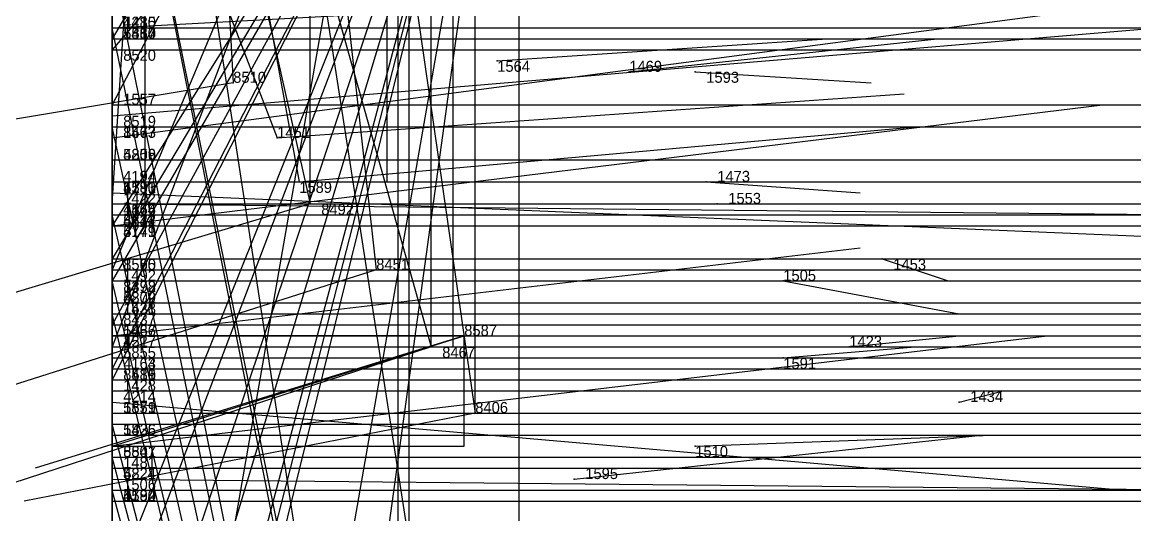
# Model space of a CAD drawing. Extents: x -0.07 to 1.1, y -0.07 to 1.1.
# Drawn here: x -0.0082 to 0.0929, y 0.2828 to 0.3275 of the extents above; entities that cross this region are included whole.
import ezdxf

# ---------------------------------------------------------------- set-up
doc = ezdxf.new("R2010")
doc.units = 0
for name, color, linetype in [('Clients', 3, 'CONTINUOUS'), ('Facilities', 3, 'CONTINUOUS'), ('Facilities_lines', 3, 'CONTINUOUS'), ('Min_max_boxes', 1, 'CONTINUOUS'), ('Normals', 1, 'CONTINUOUS'), ('Source_points', 5, 'CONTINUOUS'), ('Text', 3, 'CONTINUOUS')]:
    doc.layers.add(name, color=color, linetype=linetype)

msp = doc.modelspace()

# ---------------------------------------------------------------- linework, layer by layer
at = {"layer": 'Clients', "color": 5}
for p in [(0, 0.327, 0.042), (0, 0.327, 0.097), (0, 0.327, 0.633), (0, 0.326, 0.204), (0, 0.325, 0.786), (0.011, 0.322, 1), (0, 0.32, 0.179), (0, 0.318, 0.118), (0.015, 0.317), (0, 0.315, 0.453), (0, 0.315, 0.65), (0, 0.313, 0.384), (0, 0.313, 0.427), (0, 0.313, 0.712), (0.017, 0.313), (0, 0.311, 0.348), (0.018, 0.311, 1), (0, 0.31, 0.164), (0, 0.31, 0.098), (0, 0.31, 0.31), (0, 0.31, 0.676), (0, 0.309, 0.376), (0, 0.309, 0.561), (0, 0.309, 0.789), (0, 0.306, 0.814), (0, 0.305, 0.134), (0.024, 0.305, 1), (0, 0.304, 0.168), (0, 0.304, 0.179), (0, 0.304, 0.772), (0, 0.302, 0.368), (0, 0.302, 0.519), (0, 0.301, 0.094), (0, 0.301, 0.092), (0, 0.3, 0.839), (0, 0.299, 0.003), (0, 0.299, 0.7), (0.032, 0.299, 1), (0, 0.298, 0.184), (0, 0.298, 0.449), (0.029, 0.298, 1), (0, 0.297, 0.268), (0, 0.297, 0.641), (0, 0.296, 0.468), (0, 0.296, 0.831), (0, 0.296, 0.825), (0, 0.295, 0.249), (0, 0.295, 0.796), (0, 0.294, 0.282), (0, 0.293, 0.042), (0, 0.292, 0.55), (0.033, 0.292, 1), (0, 0.291, 0.188), (0, 0.29, 0.627), (0, 0.288, 0.136), (0, 0.288, 0.572), (0, 0.287, 0.439), (0, 0.287, 0.522), (0, 0.285, 0.107), (0, 0.285, 0.447), (0, 0.284, 0.692)]:
    msp.add_point(p, dxfattribs=at)
at = {"layer": 'Facilities', "color": 3}
for p in [(0.035, 0.324), (0.047, 0.323), (0.053, 0.323), (0, 0.319, 0.95), (0, 0.317, 0.964), (0.054, 0.313), (0, 0.312, 0.05), (0, 0.311, 0.068), (0.055, 0.311), (0, 0.309, 0.97), (0.07, 0.306), (0.061, 0.304), (0.067, 0.298), (0.061, 0.297), (0.077, 0.293), (0, 0.289, 0.988), (0.053, 0.289), (0, 0.286, 0.064), (0.042, 0.286)]:
    msp.add_point(p, dxfattribs=at)
at = {"layer": 'Facilities_lines', "color": 3}
for p, q in [((0, 0.52, 0.98), (0.033, 0.292, 1)), ((0, 0.52, 0.98), (0.024, 0.305, 1)), ((0, 0.52, 0.98), (0.011, 0.322, 1)), ((0, 0.265, 0.043), (0, 0.475, 0.028)), ((0, 0.454, 0.961), (0.027, 0.28, 1)), ((0, 0.43, 0.625), (0, 0.313, 0.712)), ((0, 0.43, 0.625), (0, 0.327, 0.633)), ((0, 0.43, 0.625), (0, 0.31, 0.676)), ((0, 0.43, 0.625), (0, 0.297, 0.641)), ((0, 0.43, 0.625), (0, 0.315, 0.65)), ((0, 0.265, 0.043), (0, 0.42, 0.012)), ((0, 0.406, 0.103), (0.017, 0.313)), ((0, 0.401, 0.976), (0.029, 0.298, 1)), ((0, 0.391, 0.978), (0.018, 0.311, 1)), ((0.037, 0.148), (0, 0.39, 0.119)), ((0, 0.265, 0.043), (0, 0.386, 0.006)), ((0.031, 0.379), (0, 0.298, 0.184)), ((0.031, 0.379), (0, 0.32, 0.179)), ((0.031, 0.379), (0, 0.326, 0.204)), ((0.031, 0.379), (0, 0.305, 0.134)), ((0.037, 0.368, 1), (0, 0.295, 0.796)), ((0.037, 0.368, 1), (0, 0.3, 0.839)), ((0.037, 0.368, 1), (0, 0.271, 0.885)), ((0.037, 0.368, 1), (0, 0.304, 0.772)), ((0.037, 0.368, 1), (0, 0.296, 0.831)), ((0.037, 0.368, 1), (0, 0.325, 0.786)), ((0.037, 0.368, 1), (0, 0.309, 0.789)), ((0.037, 0.368, 1), (0, 0.258, 0.838)), ((0.037, 0.368, 1), (0, 0.306, 0.814)), ((0.037, 0.368, 1), (0, 0.276, 0.822)), ((0.037, 0.368, 1), (0, 0.296, 0.825)), ((0.037, 0.368, 1), (0, 0.156, 0.992)), ((0.037, 0.368, 1), (0, 0.224, 0.882)), ((0.037, 0.368, 1), (0, 0.218, 0.886)), ((0.037, 0.368, 1), (0, 0.229, 0.84)), ((0.037, 0.368, 1), (0, 0.245, 0.876)), ((0.037, 0.368, 1), (0.018, 0.23, 1)), ((0, 0.218, 0.072), (0.026, 0.367)), ((0, 0.311, 0.068), (0.003, 0.358)), ((0, 0.356, 0.091), (0.019, 0.26)), ((0, 0.356, 0.091), (0.015, 0.317)), ((0, 0.356, 0.091), (0.019, 0.262)), ((0, 0.093, 0.035), (0, 0.335, 0.034)), ((0.037, 0.148), (0, 0.333, 0.093)), ((0, 0.093, 0.035), (0, 0.331, 0.031)), ((0, 0.33, 0.876), (0, 0.274, 0.834)), ((0, 0.093, 0.035), (0, 0.327, 0.042)), ((0.037, 0.148), (0, 0.327, 0.097)), ((0.037, 0.148), (0, 0.318, 0.118)), ((0, 0.312, 0.05), (0, 0.315, 0.453)), ((0, 0.312, 0.05), (0, 0.313, 0.384)), ((0, 0.312, 0.05), (0, 0.313, 0.427)), ((0, 0.312, 0.05), (0, 0.309, 0.376)), ((0, 0.312, 0.05), (0, 0.311, 0.348)), ((0, 0.312, 0.05), (0, 0.31, 0.31)), ((0, 0.312, 0.05), (0, 0.302, 0.368)), ((0, 0.312, 0.05), (0, 0.294, 0.282)), ((0, 0.312, 0.05), (0, 0.298, 0.449)), ((0.037, 0.148), (0, 0.31, 0.164)), ((0.037, 0.148), (0, 0.31, 0.098)), ((0, 0.074, 0.566), (0, 0.309, 0.561)), ((0.037, 0.148), (0, 0.304, 0.168)), ((0.037, 0.148), (0, 0.304, 0.179)), ((0, 0.109, 0.52), (0, 0.302, 0.519)), ((0.037, 0.148), (0, 0.301, 0.094)), ((0.037, 0.148), (0, 0.301, 0.092)), ((0, 0.173, 0.06), (0, 0.299, 0.003)), ((0, 0.106, 0.697), (0, 0.299, 0.7)), ((0, 0.289, 0.988), (0.032, 0.299, 1)), ((0, 0.265, 0.043), (0, 0.297, 0.268)), ((0, 0.109, 0.52), (0, 0.296, 0.468)), ((0, 0.265, 0.043), (0, 0.295, 0.249)), ((0, 0.093, 0.035), (0, 0.293, 0.042)), ((0, 0.074, 0.566), (0, 0.292, 0.55)), ((0.037, 0.148), (0, 0.291, 0.188)), ((0, 0.059, 0.605), (0, 0.29, 0.627)), ((0.037, 0.148), (0, 0.288, 0.136)), ((0, 0.05, 0.584), (0, 0.288, 0.572)), ((0, 0.265, 0.043), (0, 0.287, 0.439)), ((0, 0.074, 0.566), (0, 0.287, 0.522)), ((0.037, 0.148), (0, 0.285, 0.107)), ((0, 0.109, 0.52), (0, 0.285, 0.447)), ((0, 0.106, 0.697), (0, 0.284, 0.692))]:
    msp.add_line(p, q, dxfattribs=at)
at = {"layer": 'Min_max_boxes', "color": 1}
for p, q in [((0, 0.653, 0.98), (0, 0.292, 0.98)), ((0, 0.653, 1), (0, 0.292, 1)), ((0.033, 0.292, 0.98), (0.033, 0.653, 0.98)), ((0.033, 0.292, 1), (0.033, 0.653, 1)), ((0, 0.297, 0.515), (0, 0.528, 0.515)), ((0, 0.528, 0.515), (0, 0.297, 0.515)), ((0, 0.297, 0.756), (0, 0.528, 0.756)), ((0, 0.528, 0.756), (0, 0.297, 0.756)), ((0, 0.256, 0.006), (0, 0.475, 0.006)), ((0, 0.475, 0.006), (0, 0.256, 0.006)), ((0, 0.256, 0.441), (0, 0.475, 0.441)), ((0, 0.475, 0.441), (0, 0.256, 0.441)), ((0, 0.458), (0, 0.298)), ((0, 0.458, 0.505), (0, 0.298, 0.505)), ((0.031, 0.298), (0.031, 0.458)), ((0.031, 0.298, 0.505), (0.031, 0.458, 0.505)), ((0, 0.454, 0.961), (0, 0.28, 0.961)), ((0, 0.454, 1), (0, 0.28, 1)), ((0.027, 0.28, 0.961), (0.027, 0.454, 0.961)), ((0.027, 0.28, 1), (0.027, 0.454, 1)), ((0, 0.425, 0.772), (0, 0.156, 0.772)), ((0, 0.425, 1), (0, 0.156, 1)), ((0.037, 0.156, 0.772), (0.037, 0.425, 0.772)), ((0.037, 0.156, 1), (0.037, 0.425, 1)), ((0, 0.406), (0, 0.313)), ((0, 0.406, 0.103), (0, 0.313, 0.103)), ((0.025, 0.313), (0.025, 0.406)), ((0.025, 0.313, 0.103), (0.025, 0.406, 0.103)), ((0, 0.401, 0.976), (0, 0.298, 0.976)), ((0, 0.401, 1), (0, 0.298, 1)), ((0.029, 0.298, 0.976), (0.029, 0.401, 0.976)), ((0.029, 0.298, 1), (0.029, 0.401, 1)), ((0, 0.391, 0.978), (0, 0.311, 0.978)), ((0, 0.391, 1), (0, 0.311, 1)), ((0.018, 0.311, 0.978), (0.018, 0.391, 0.978)), ((0.018, 0.311, 1), (0.018, 0.391, 1)), ((0, 0.39), (0, 0)), ((0, 0.39, 0.433), (0, 0, 0.433)), ((0.037, 0), (0.037, 0.39)), ((0.037, 0, 0.433), (0.037, 0.39, 0.433)), ((0, 0.367), (0, 0.179)), ((0, 0.367, 0.072), (0, 0.179, 0.072)), ((0.026, 0.179), (0.026, 0.367)), ((0.026, 0.179, 0.072), (0.026, 0.367, 0.072)), ((0, 0.274, 0.808), (0, 0.366, 0.808)), ((0, 0.366, 0.808), (0, 0.274, 0.808)), ((0, 0.274, 0.876), (0, 0.366, 0.876)), ((0, 0.366, 0.876), (0, 0.274, 0.876)), ((0, 0.358), (0, 0.311)), ((0, 0.358, 0.068), (0, 0.311, 0.068)), ((0.003, 0.311), (0.003, 0.358)), ((0.003, 0.311, 0.068), (0.003, 0.358, 0.068)), ((0, 0.356), (0, 0.26)), ((0, 0.356, 0.091), (0, 0.26, 0.091)), ((0.027, 0.26), (0.027, 0.356)), ((0.027, 0.26, 0.091), (0.027, 0.356, 0.091)), ((0, 0.335), (0, 0)), ((0, 0.335, 0.191), (0, 0, 0.191)), ((0, 0.294, 0.05), (0, 0.315, 0.05)), ((0, 0.315, 0.05), (0, 0.315, 0.05)), ((0, 0.315, 0.05), (0, 0.294, 0.05)), ((0, 0.294, 0.453), (0, 0.315, 0.453)), ((0, 0.315, 0.453), (0, 0.315, 0.453)), ((0, 0.315, 0.453), (0, 0.294, 0.453)), ((0, 0.315, 0.05), (0, 0.315, 0.453)), ((0, 0.315, 0.05), (0, 0.315, 0.453)), ((0, 0.313), (0.025, 0.313)), ((0, 0.313, 0.103), (0.025, 0.313, 0.103)), ((0, 0.313), (0, 0.313, 0.103)), ((0.025, 0.313), (0.025, 0.313, 0.103)), ((0, 0.311), (0.003, 0.311)), ((0, 0.311, 0.068), (0.003, 0.311, 0.068)), ((0, 0.311), (0, 0.311, 0.068)), ((0, 0.311, 0.978), (0.018, 0.311, 0.978)), ((0, 0.311, 1), (0.018, 0.311, 1)), ((0, 0.311, 0.978), (0, 0.311, 1)), ((0.003, 0.311), (0.003, 0.311, 0.068)), ((0.018, 0.311, 0.978), (0.018, 0.311, 1)), ((0, 0.074, 0.522), (0, 0.309, 0.522)), ((0, 0.309, 0.522), (0, 0.309, 0.522)), ((0, 0.309, 0.522), (0, 0.074, 0.522)), ((0, 0.074, 0.566), (0, 0.309, 0.566)), ((0, 0.309, 0.566), (0, 0.309, 0.566)), ((0, 0.309, 0.566), (0, 0.074, 0.566)), ((0, 0.309, 0.522), (0, 0.309, 0.566)), ((0, 0.309, 0.522), (0, 0.309, 0.566)), ((0, 0.109, 0.447), (0, 0.302, 0.447)), ((0, 0.302, 0.447), (0, 0.302, 0.447)), ((0, 0.302, 0.447), (0, 0.109, 0.447)), ((0, 0.109, 0.52), (0, 0.302, 0.52)), ((0, 0.302, 0.52), (0, 0.302, 0.52)), ((0, 0.302, 0.52), (0, 0.109, 0.52)), ((0, 0.302, 0.447), (0, 0.302, 0.52)), ((0, 0.302, 0.447), (0, 0.302, 0.52)), ((0, 0.173, 0.003), (0, 0.299, 0.003)), ((0, 0.299, 0.003), (0, 0.299, 0.003)), ((0, 0.299, 0.003), (0, 0.173, 0.003)), ((0, 0.173, 0.06), (0, 0.299, 0.06)), ((0, 0.299, 0.06), (0, 0.299, 0.06)), ((0, 0.299, 0.06), (0, 0.173, 0.06)), ((0, 0.299, 0.003), (0, 0.299, 0.06)), ((0, 0.299, 0.003), (0, 0.299, 0.06)), ((0, 0.106, 0.677), (0, 0.299, 0.677)), ((0, 0.299, 0.677), (0, 0.299, 0.677)), ((0, 0.299, 0.677), (0, 0.106, 0.677)), ((0, 0.106, 0.785), (0, 0.299, 0.785)), ((0, 0.299, 0.785), (0, 0.299, 0.785)), ((0, 0.299, 0.785), (0, 0.106, 0.785)), ((0, 0.299, 0.677), (0, 0.299, 0.785)), ((0, 0.299, 0.677), (0, 0.299, 0.785)), ((0.032, 0.299, 0.988), (0, 0.299, 0.988)), ((0, 0.299, 0.988), (0, 0.289, 0.988)), ((0.032, 0.299, 1), (0, 0.299, 1)), ((0, 0.299, 1), (0, 0.289, 1)), ((0, 0.299, 0.988), (0, 0.299, 1)), ((0.032, 0.289, 0.988), (0.032, 0.299, 0.988)), ((0.032, 0.289, 1), (0.032, 0.299, 1)), ((0.032, 0.299, 0.988), (0.032, 0.299, 1)), ((0, 0.298), (0.031, 0.298)), ((0, 0.298, 0.505), (0.031, 0.298, 0.505)), ((0, 0.298), (0, 0.298, 0.505)), ((0, 0.298, 0.976), (0.029, 0.298, 0.976)), ((0, 0.298, 1), (0.029, 0.298, 1)), ((0, 0.298, 0.976), (0, 0.298, 1)), ((0.029, 0.298, 0.976), (0.029, 0.298, 1)), ((0.031, 0.298), (0.031, 0.298, 0.505)), ((0, 0.297, 0.515), (0, 0.297, 0.515)), ((0, 0.297, 0.756), (0, 0.297, 0.756)), ((0, 0.297, 0.515), (0, 0.297, 0.756)), ((0, 0.297, 0.515), (0, 0.297, 0.756)), ((0, 0.294, 0.05), (0, 0.294, 0.05)), ((0, 0.294, 0.453), (0, 0.294, 0.453)), ((0, 0.294, 0.05), (0, 0.294, 0.453)), ((0, 0.294, 0.05), (0, 0.294, 0.453)), ((0, 0.292, 0.98), (0.033, 0.292, 0.98)), ((0, 0.292, 1), (0.033, 0.292, 1)), ((0, 0.292, 0.98), (0, 0.292, 1)), ((0.033, 0.292, 0.98), (0.033, 0.292, 1)), ((0, 0.059, 0.605), (0, 0.29, 0.605)), ((0, 0.29, 0.605), (0, 0.29, 0.605)), ((0, 0.29, 0.605), (0, 0.059, 0.605)), ((0, 0.059, 0.753), (0, 0.29, 0.753)), ((0, 0.29, 0.753), (0, 0.29, 0.753)), ((0, 0.29, 0.753), (0, 0.059, 0.753)), ((0, 0.29, 0.605), (0, 0.29, 0.753)), ((0, 0.29, 0.605), (0, 0.29, 0.753)), ((0, 0.289, 0.988), (0.032, 0.289, 0.988)), ((0, 0.289, 1), (0.032, 0.289, 1)), ((0, 0.289, 0.988), (0, 0.289, 1)), ((0.032, 0.289, 0.988), (0.032, 0.289, 1)), ((0, 0.05, 0.55), (0, 0.288, 0.55)), ((0, 0.288, 0.55), (0, 0.288, 0.55)), ((0, 0.288, 0.55), (0, 0.05, 0.55)), ((0, 0.05, 0.584), (0, 0.288, 0.584)), ((0, 0.288, 0.584), (0, 0.288, 0.584)), ((0, 0.288, 0.584), (0, 0.05, 0.584)), ((0, 0.288, 0.55), (0, 0.288, 0.584)), ((0, 0.288, 0.55), (0, 0.288, 0.584))]:
    msp.add_line(p, q, dxfattribs=at)
at = {"layer": 'Normals', "color": 1}
for p, q in [((0, 0.327, 0.042), (0.092, 0.332, 0.081)), ((0, 0.317, 0.964), (0.091, 0.329, 0.924)), ((0, 0.327, 0.097), (0.1, 0.327, 0.097)), ((0, 0.327, 0.633), (0.1, 0.327, 0.633)), ((0, 0.319, 0.95), (0.095, 0.327, 0.921)), ((0, 0.326, 0.204), (0.1, 0.326, 0.204)), ((0.035, 0.324), (0.065, 0.326, 0.095)), ((0.047, 0.323), (0.075, 0.326, 0.096)), ((0, 0.325, 0.786), (0.1, 0.325, 0.786)), ((0.053, 0.323), (0.069, 0.322, 0.099)), ((0.011, 0.322, 1), (-0.037, 0.314, 1.088)), ((0.015, 0.317), (0.072, 0.321, 0.082)), ((0, 0.32, 0.179), (0.1, 0.32, 0.179)), ((0, 0.309, 0.97), (0.09, 0.32, 0.927)), ((0, 0.318, 0.118), (0.1, 0.318, 0.118)), ((0.017, 0.313), (0.073, 0.318, 0.083)), ((0, 0.315, 0.453), (0.1, 0.315, 0.453)), ((0, 0.315, 0.65), (0.1, 0.315, 0.65)), ((0, 0.313, 0.384), (0.1, 0.313, 0.384)), ((0, 0.313, 0.427), (0.1, 0.313, 0.427)), ((0, 0.313, 0.712), (0.1, 0.313, 0.712)), ((0.054, 0.313), (0.068, 0.312, 0.099)), ((0, 0.312, 0.05), (0.095, 0.308, 0.081)), ((0.018, 0.311, 1), (-0.022, 0.299, 1.091)), ((0, 0.311, 0.068), (0.099, 0.31, 0.084)), ((0, 0.311, 0.348), (0.1, 0.311, 0.348)), ((0.055, 0.311), (0.072, 0.311, 0.098)), ((0, 0.31, 0.164), (0.1, 0.31, 0.164)), ((0, 0.31, 0.098), (0.1, 0.31, 0.098)), ((0, 0.31, 0.31), (0.1, 0.31, 0.31)), ((0, 0.31, 0.676), (0.1, 0.31, 0.676)), ((0, 0.309, 0.376), (0.1, 0.309, 0.376)), ((0, 0.309, 0.561), (0.1, 0.309, 0.561)), ((0, 0.309, 0.789), (0.1, 0.309, 0.789)), ((0, 0.299, 0.003), (0.068, 0.307, 0.076)), ((0, 0.306, 0.814), (0.1, 0.306, 0.814)), ((0.07, 0.306), (0.076, 0.304, 0.1)), ((0.024, 0.305, 1), (-0.017, 0.292, 1.091)), ((0, 0.305, 0.134), (0.1, 0.305, 0.134)), ((0, 0.304, 0.168), (0.1, 0.304, 0.168)), ((0, 0.304, 0.179), (0.1, 0.304, 0.179)), ((0, 0.304, 0.772), (0.1, 0.304, 0.772)), ((0.061, 0.304), (0.077, 0.301, 0.099)), ((0, 0.302, 0.368), (0.1, 0.302, 0.368)), ((0, 0.302, 0.519), (0.1, 0.302, 0.519)), ((0, 0.301, 0.094), (0.1, 0.301, 0.094)), ((0, 0.301, 0.092), (0.1, 0.301, 0.092)), ((0, 0.3, 0.839), (0.1, 0.3, 0.839)), ((0.032, 0.299, 1), (-0.007, 0.287, 1.092)), ((0, 0.299, 0.7), (0.1, 0.299, 0.7)), ((0, 0.289, 0.988), (0.085, 0.299, 0.936)), ((0.067, 0.298), (0.077, 0.299, 0.1)), ((0.029, 0.298, 1), (-0.011, 0.285, 1.09)), ((0, 0.298, 0.184), (0.1, 0.298, 0.184)), ((0, 0.298, 0.449), (0.1, 0.298, 0.449)), ((0.061, 0.297), (0.073, 0.298, 0.099)), ((0, 0.297, 0.268), (0.1, 0.297, 0.268)), ((0, 0.297, 0.641), (0.1, 0.297, 0.641)), ((0, 0.296, 0.468), (0.1, 0.296, 0.468)), ((0, 0.296, 0.831), (0.1, 0.296, 0.831)), ((0, 0.296, 0.825), (0.1, 0.296, 0.825)), ((0, 0.295, 0.249), (0.1, 0.295, 0.249)), ((0, 0.295, 0.796), (0.1, 0.295, 0.796)), ((0, 0.294, 0.282), (0.1, 0.294, 0.282)), ((0.077, 0.293), (0.081, 0.294, 0.1)), ((0, 0.293, 0.042), (0.092, 0.285, 0.081)), ((0.033, 0.292, 1), (-0.008, 0.284, 1.091)), ((0, 0.292, 0.55), (0.1, 0.292, 0.55)), ((0, 0.291, 0.188), (0.1, 0.291, 0.188)), ((0, 0.29, 0.627), (0.1, 0.29, 0.627)), ((0.042, 0.286), (0.079, 0.29, 0.093)), ((0.053, 0.289), (0.08, 0.29, 0.096)), ((0, 0.288, 0.136), (0.1, 0.288, 0.136)), ((0, 0.288, 0.572), (0.1, 0.288, 0.572)), ((0, 0.287, 0.439), (0.1, 0.287, 0.439)), ((0, 0.287, 0.522), (0.1, 0.287, 0.522)), ((0, 0.286, 0.064), (0.099, 0.285, 0.077)), ((0, 0.285, 0.107), (0.1, 0.285, 0.107)), ((0, 0.285, 0.447), (0.1, 0.285, 0.447)), ((0, 0.284, 0.692), (0.1, 0.284, 0.692))]:
    msp.add_line(p, q, dxfattribs=at)
at = {"layer": 'Source_points', "color": 5}
for p in [(0, 0.327, 0.097), (0, 0.327, 0.042), (0, 0.327, 0.633), (0, 0.326, 0.204), (0, 0.325, 0.786), (0.035, 0.324), (0.047, 0.323), (0.053, 0.323), (0.011, 0.322, 1), (0, 0.32, 0.179), (0, 0.319, 0.95), (0, 0.318, 0.118), (0, 0.317, 0.964), (0.015, 0.317), (0, 0.315, 0.453), (0, 0.315, 0.65), (0, 0.313, 0.384), (0, 0.313, 0.427), (0, 0.313, 0.712), (0.017, 0.313), (0.054, 0.313), (0, 0.312, 0.05), (0, 0.311, 0.068), (0, 0.311, 0.348), (0.018, 0.311, 1), (0.055, 0.311), (0, 0.31, 0.164), (0, 0.31, 0.098), (0, 0.31, 0.31), (0, 0.31, 0.676), (0, 0.309, 0.376), (0, 0.309, 0.561), (0, 0.309, 0.97), (0, 0.309, 0.789), (0, 0.306, 0.814), (0.07, 0.306), (0, 0.305, 0.134), (0.024, 0.305, 1), (0, 0.304, 0.168), (0, 0.304, 0.179), (0, 0.304, 0.772), (0.061, 0.304), (0, 0.302, 0.368), (0, 0.302, 0.519), (0, 0.301, 0.094), (0, 0.301, 0.092), (0, 0.3, 0.839), (0, 0.299, 0.003), (0, 0.299, 0.7), (0.032, 0.299, 1), (0, 0.298, 0.184), (0, 0.298, 0.449), (0.029, 0.298, 1), (0.067, 0.298), (0, 0.297, 0.268), (0, 0.297, 0.641), (0.061, 0.297), (0, 0.296, 0.468), (0, 0.296, 0.831), (0, 0.296, 0.825), (0, 0.295, 0.249), (0, 0.295, 0.796), (0, 0.294, 0.282), (0, 0.293, 0.042), (0.077, 0.293), (0, 0.292, 0.55), (0.033, 0.292, 1), (0, 0.291, 0.188), (0, 0.29, 0.627), (0, 0.289, 0.988), (0.053, 0.289), (0, 0.288, 0.136), (0, 0.288, 0.572), (0, 0.287, 0.439), (0, 0.287, 0.522), (0, 0.286, 0.064), (0.042, 0.286), (0, 0.285, 0.107), (0, 0.285, 0.447), (0, 0.284, 0.692)]:
    msp.add_point(p, dxfattribs=at)

# ---------------------------------------------------------------- texts
at = {"layer": 'Text', "color": 3}
for s, p in [('4210', (0.001, 0.327, 0.321)), ('1485', (0.001, 0.327, 0.042)), ('5814', (0.001, 0.326, 0.633)), ('1480', (0.001, 0.326, 0.097)), ('1567', (0.001, 0.326, 0.204)), ('8520', (0.001, 0.324, 0.786)), ('1564', (0.035, 0.323)), ('1469', (0.047, 0.323)), ('8510', (0.011, 0.322, 1)), ('1593', (0.054, 0.322)), ('1557', (0.001, 0.32, 0.179)), ('8519', (0.001, 0.318, 0.95)), ('8563', (0.001, 0.317, 0.964)), ('1477', (0.001, 0.317, 0.118)), ('1451', (0.015, 0.317)), ('4209', (0.001, 0.315, 0.453)), ('5856', (0.001, 0.315, 0.65)), ('4194', (0.001, 0.313, 0.427)), ('1473', (0.055, 0.313)), ('4180', (0.001, 0.312, 0.384)), ('5791', (0.001, 0.312, 0.712)), ('1583', (0.001, 0.312, 0.05)), ('1589', (0.017, 0.312)), ('1422', (0.001, 0.311, 0.068)), ('1553', (0.056, 0.311)), ('4166', (0.001, 0.31, 0.348)), ('1446', (0.001, 0.31, 0.164)), ('1574', (0.001, 0.31, 0.098)), ('8492', (0.019, 0.31, 1)), ('4172', (0.001, 0.309, 0.31)), ('5834', (0.001, 0.309, 0.676)), ('8517', (0.001, 0.309, 0.97)), ('8544', (0.001, 0.309, 0.789)), ('4141', (0.001, 0.308, 0.376)), ('5779', (0.001, 0.308, 0.561)), ('8565', (0.001, 0.305, 0.814)), ('1590', (0.001, 0.305, 0.134)), ('8451', (0.024, 0.305, 1)), ('1453', (0.071, 0.305)), ('1492', (0.001, 0.304, 0.179)), ('1505', (0.061, 0.304)), ('8472', (0.001, 0.303, 0.772)), ('1398', (0.001, 0.303, 0.168)), ('4202', (0.001, 0.302, 0.368)), ('5879', (0.001, 0.302, 0.519)), ('1421', (0.001, 0.301, 0.094)), ('1538', (0.001, 0.301, 0.092)), ('8437', (0.001, 0.3, 0.839)), ('5866', (0.001, 0.299, 0.7)), ('1487', (0.001, 0.299, 0.003)), ('8587', (0.032, 0.299, 1)), ('4227', (0.001, 0.298, 0.449)), ('1517', (0.001, 0.298, 0.184)), ('1423', (0.067, 0.298)), ('5855', (0.001, 0.297, 0.641)), ('8467', (0.03, 0.297, 1)), ('4163', (0.001, 0.296, 0.268)), ('4164', (0.001, 0.296, 0.468)), ('1591', (0.061, 0.296)), ('8431', (0.001, 0.295, 0.796)), ('8516', (0.001, 0.295, 0.831)), ('8589', (0.001, 0.295, 0.825)), ('1428', (0.001, 0.294, 0.249)), ('4214', (0.001, 0.293, 0.282)), ('1434', (0.078, 0.293)), ('5851', (0.001, 0.292, 0.55)), ('1579', (0.001, 0.292, 0.042)), ('8406', (0.033, 0.292, 1)), ('5835', (0.001, 0.29, 0.627)), ('1426', (0.001, 0.29, 0.188)), ('5841', (0.001, 0.288, 0.572)), ('8507', (0.001, 0.288, 0.988)), ('1510', (0.053, 0.288)), ('1481', (0.001, 0.287, 0.136)), ('4221', (0.001, 0.286, 0.439)), ('5824', (0.001, 0.286, 0.522)), ('1595', (0.043, 0.286)), ('1506', (0.001, 0.285, 0.064)), ('4192', (0.001, 0.284, 0.447)), ('5784', (0.001, 0.284, 0.692)), ('1580', (0.001, 0.284, 0.107))]:
    msp.add_text(s, height=0.001, dxfattribs=at).set_placement(p)

doc.saveas('drawing.dxf')
